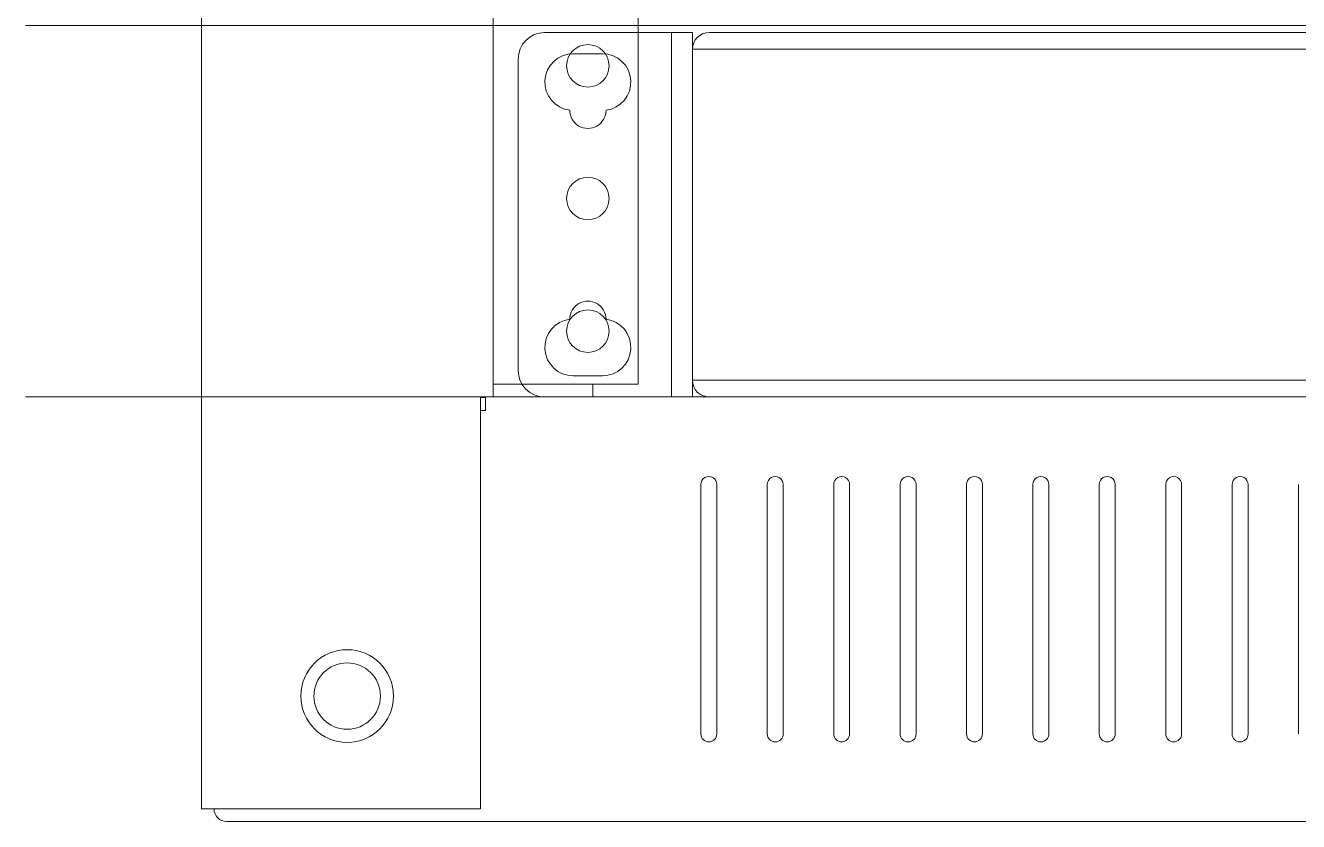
# Model space of a CAD drawing. Header units: millimetres. Extents: x -71336 to -33468, y -26189 to 22712.
# Drawn here: x -34365.5 to -34213.1, y -20297.4 to -20202.1 of the extents above; entities that cross this region are included whole.
import ezdxf

# ---------------------------------------------------------------- set-up
doc = ezdxf.new("R2010")
doc.units = ezdxf.units.MM
doc.layers.add('SC - Equipment', color=7, linetype='Continuous', lineweight=13)
doc.layers.add('SC - Rack Layout - U-guides and centreline', color=5, linetype='Continuous', lineweight=13, plot=False)
doc.styles.add('ARIAL', font='arial.ttf')

# ---------------------------------------------------------------- blocks, each defined once
blk = doc.blocks.new('*U254')
at = {"layer": 'SC - Rack Layout - U-guides and centreline', "ltscale": 5}
blk.add_lwpolyline([(-300, 0), (300, 0)], dxfattribs=at)
blk = doc.blocks.new('*U255')
at = {"layer": 'SC - Rack Layout - U-guides and centreline', "color": 0, "linetype": 'ByBlock', "lineweight": -2, "transparency": 16777216}
for p in [(0, 44.45), (0, 0)]:
    blk.add_blockref('*U254', p, dxfattribs=at)
blk = doc.blocks.new('*U285')
at = {"ltscale": 5}
blk.add_line((-227.076, 52.324), (-244.4623, 52.324), dxfattribs=at)
at = {"layer": 'SC - Equipment'}
for p, q in [((-279.3873, 96.774), (-279.3873, 52.324)), ((-244.4623, 52.324), (-244.4623, 96.774)), ((-227.076, 96.774), (-227.076, 52.324)), ((-279.3873, 52.324), (-279.3873, 1.524)), ((-244.4623, 50.8), (-244.4623, 52.324)), ((-232.537, 50.8), (-232.537, 52.324)), ((-245.9863, 50.7365), (-245.9863, 1.524)), ((-245.364, 50.7365), (-245.9863, 50.7365)), ((-245.364, 50.8), (244.4623, 50.8)), ((-245.364, 50.8), (-245.364, 49.1998)), ((-245.364, 49.1998), (-245.9863, 49.1998)), ((-219.583, 40.3225), (-219.583, 10.4775)), ((-217.678, 10.4775), (-217.678, 40.3225)), ((-211.6328, 40.3225), (-211.6328, 10.4775)), ((-209.7278, 10.4775), (-209.7278, 40.3225)), ((-203.6826, 40.3225), (-203.6826, 10.4775)), ((-201.7776, 10.4775), (-201.7776, 40.3225)), ((-195.7324, 40.3225), (-195.7324, 10.4775)), ((-193.8274, 10.4775), (-193.8274, 40.3225)), ((-187.7822, 40.3225), (-187.7822, 10.4775)), ((-185.8772, 10.4775), (-185.8772, 40.3225)), ((-179.832, 40.3225), (-179.832, 10.4775)), ((-177.927, 10.4775), (-177.927, 40.3225)), ((-171.8818, 40.3225), (-171.8818, 10.4775)), ((-169.9768, 10.4775), (-169.9768, 40.3225)), ((-163.9316, 40.3225), (-163.9316, 10.4775)), ((-162.0266, 10.4775), (-162.0266, 40.3225)), ((-155.9814, 40.3225), (-155.9814, 10.4775)), ((-154.0764, 10.4775), (-154.0764, 40.3225)), ((-148.0312, 40.3225), (-148.0312, 10.4775)), ((-279.3873, 1.524), (-245.9863, 1.524)), ((-276.352, 0), (276.352, 0))]:
    blk.add_line(p, q, dxfattribs=at)
for centre, radius in [((-233.11485, 90.424), 2.54), ((-233.11485, 74.549), 2.54), ((-233.11485, 58.674), 2.54), ((-261.9375, 15.0114), 5.5499), ((-261.9375, 15.0114), 3.9751)]:
    blk.add_circle(centre, radius, dxfattribs=at)
for centre, radius, start, end in [((-218.6305, 40.3225), 0.9525, 359.999983, 179.999991), ((-210.6803, 40.3225), 0.9525, 359.999983, 179.999991), ((-202.7301, 40.3225), 0.9525, 359.999983, 179.999991), ((-194.7799, 40.3225), 0.9525, 359.999983, 179.999991), ((-186.8297, 40.3225), 0.9525, 359.999983, 179.999991), ((-178.8795, 40.3225), 0.9525, 359.999983, 179.999991), ((-170.9293, 40.3225), 0.9525, 359.999983, 179.999991), ((-162.9791, 40.3225), 0.9525, 359.999983, 179.999991), ((-155.0289, 40.3225), 0.9525, 359.999983, 179.999991), ((-218.6305, 10.4775), 0.9525, 179.999991, 359.999983), ((-210.6803, 10.4775), 0.9525, 179.999991, 359.999983), ((-202.7301, 10.4775), 0.9525, 179.999991, 359.999983), ((-194.7799, 10.4775), 0.9525, 179.999991, 359.999983), ((-186.8297, 10.4775), 0.9525, 179.999991, 359.999983), ((-178.8795, 10.4775), 0.9525, 179.999991, 359.999983), ((-170.9293, 10.4775), 0.9525, 179.999991, 359.999983), ((-162.9791, 10.4775), 0.9525, 179.999991, 359.999983), ((-155.0289, 10.4775), 0.9525, 179.999991, 359.999983), ((-276.352, 1.524), 1.524, 180, 270)]:
    blk.add_arc(centre, radius, start, end, dxfattribs=at)
at = {"ltscale": 5, "style": 'ARIAL', "flags": 1}
blk.add_attdef('UNITS', (470.5, 46), '', height=9.73997, dxfattribs=at)

msp = doc.modelspace()

# ---------------------------------------------------------------- linework, layer by layer
at = {"layer": 'SC - Equipment'}
for p, q in [((-34303.382, -20202.997), (-34285.695, -20202.997)), ((-34288.195, -20202.997), (-34288.195, -20246.597)), ((-34285.695, -20202.997), (-34285.695, -20204.997)), ((-34283.695, -20202.997), (-34067.657, -20202.997)), ((-34306.557, -20243.422), (-34306.557, -20206.172)), ((-34296.457, -20205.522), (-34299.957, -20205.522)), ((-34285.695, -20244.597), (-34285.695, -20204.997)), ((-34285.695, -20204.997), (-34065.657, -20204.997)), ((-34299.957, -20244.072), (-34296.457, -20244.072)), ((-34285.695, -20244.597), (-34285.695, -20246.597)), ((-34065.657, -20244.597), (-34285.695, -20244.597)), ((-34303.382, -20246.597), (-34285.695, -20246.597)), ((-34067.657, -20246.597), (-34283.695, -20246.597))]:
    msp.add_line(p, q, dxfattribs=at)
for centre, radius, start, end in [((-34303.382, -20206.172), 3.175, 90, 180), ((-34283.695, -20204.997), 2, 90, 180), ((-34299.957, -20208.922), 3.4, 90, 262.90417), ((-34296.457, -20208.922), 3.4, 277.09583, 90), ((-34298.207, -20212.297), 2.17, 179.97252, 0.02748), ((-34298.207, -20237.297), 2.17, 359.97252, 180.02748), ((-34299.957, -20240.672), 3.4, 97.09583, 270), ((-34296.457, -20240.672), 3.4, 270, 82.90417), ((-34303.382, -20243.422), 3.175, 180, 270), ((-34283.695, -20244.597), 2, 180, 270)]:
    msp.add_arc(centre, radius, start, end, dxfattribs=at)

# ---------------------------------------------------------------- block references
msp.add_blockref('*U285', (-34065.092, -20297.397), dxfattribs=at)
at = {"layer": 'SC - Rack Layout - U-guides and centreline'}
msp.add_blockref('*U255', (-34065.543, -20246.597), dxfattribs=at)

doc.saveas('drawing.dxf')
